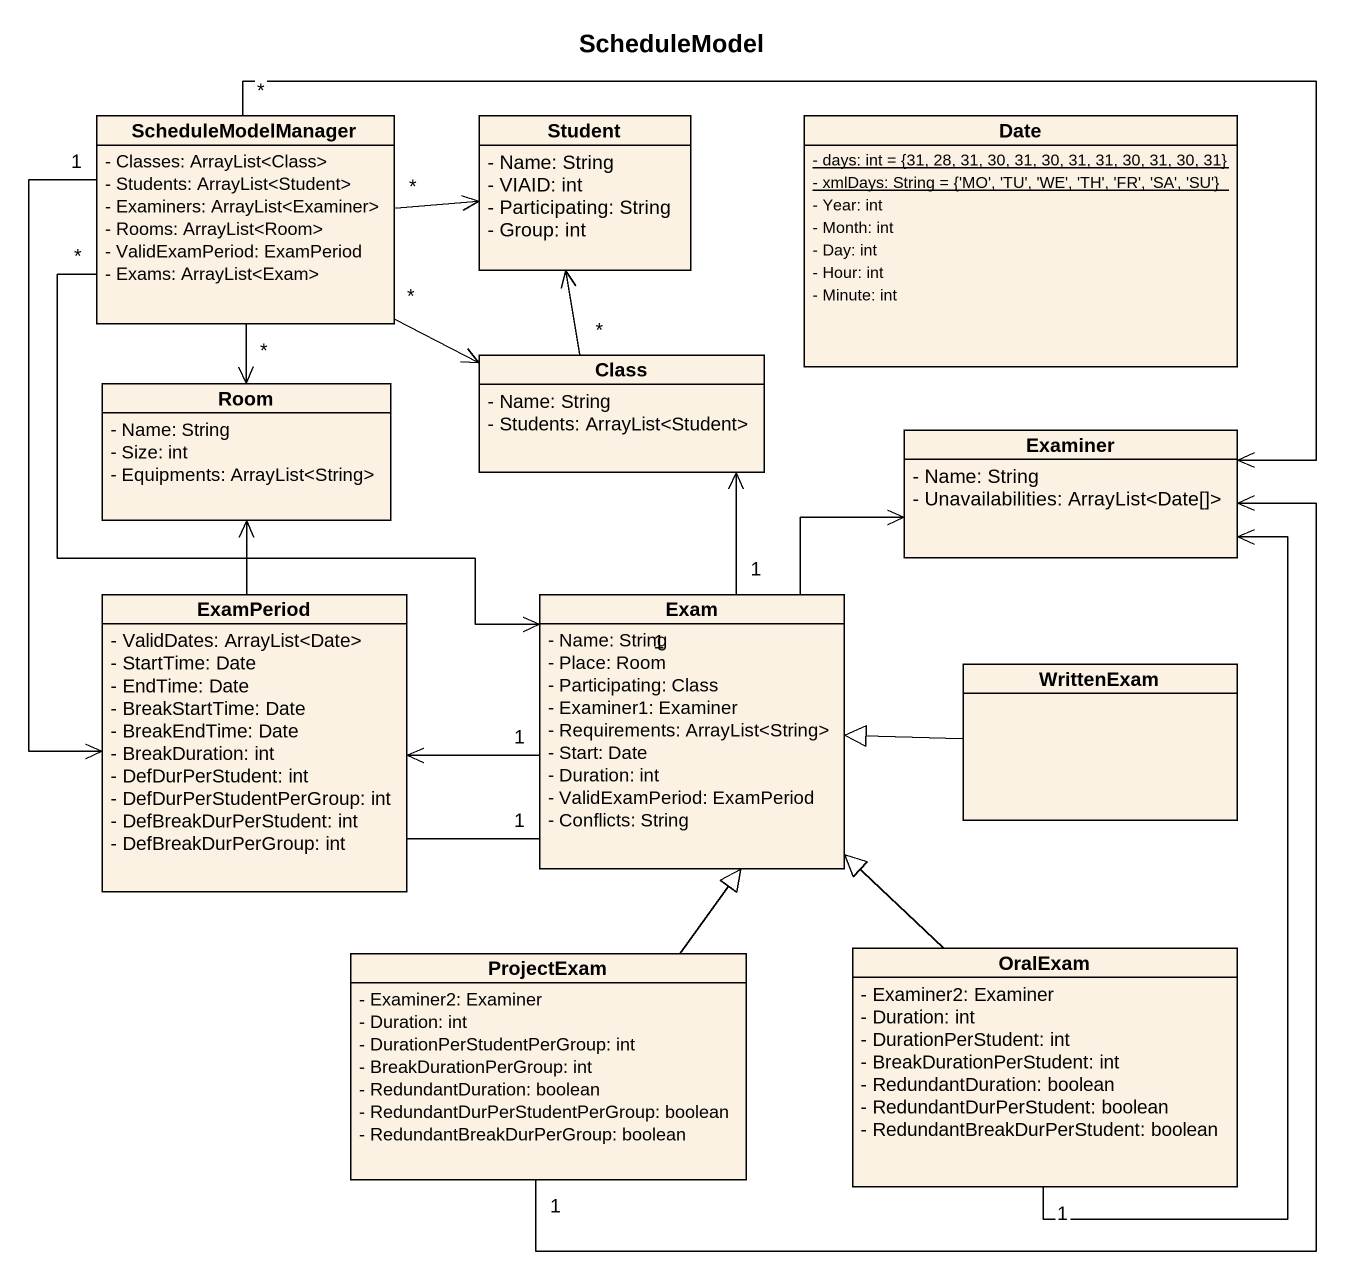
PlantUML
@startuml
title ScheduleModel
hide circle
hide empty members
skinparam classAttributeIconSize 0
class ScheduleModelManager {
  - Classes: ArrayList<Class>
  - Students: ArrayList<Student>
  - Examiners: ArrayList<Examiner>
  - Rooms: ArrayList<Room>
  - ValidExamPeriod: ExamPeriod
  - Exams: ArrayList<Exam>
}
class Student {
  - Name: String
  - VIAID: int
  - Participating: String
  - Group: int
}
class Date {
  {static} - days: int = {31, 28, 31, 30, 31, 30, 31, 31, 30, 31, 30, 31}
  {static} - xmlDays: String = {'MO', 'TU', 'WE', 'TH', 'FR', 'SA', 'SU'}
  - Year: int
  - Month: int
  - Day: int
  - Hour: int
  - Minute: int
}
class "Class" as Class_ {
  - Name: String
  - Students: ArrayList<Student>
}
class Room {
  - Name: String
  - Size: int
  - Equipments: ArrayList<String>
}
class Examiner {
  - Name: String
  - Unavailabilities: ArrayList<Date[]>
}
class ExamPeriod {
  - ValidDates: ArrayList<Date>
  - StartTime: Date
  - EndTime: Date
  - BreakStartTime: Date
  - BreakEndTime: Date
  - BreakDuration: int
  - DefDurPerStudent: int
  - DefDurPerStudentPerGroup: int
  - DefBreakDurPerStudent: int
  - DefBreakDurPerGroup: int
}
class Exam {
  - Name: String
  - Place: Room
  - Participating: Class
  - Examiner1: Examiner
  - Requirements: ArrayList<String>
  - Start: Date
  - Duration: int
  - ValidExamPeriod: ExamPeriod
  - Conflicts: String
}
class WrittenExam
class ProjectExam {
  - Examiner2: Examiner
  - Duration: int
  - DurationPerStudentPerGroup: int
  - BreakDurationPerGroup: int
  - RedundantDuration: boolean
  - RedundantDurPerStudentPerGroup: boolean
  - RedundantBreakDurPerGroup: boolean
}
class OralExam {
  - Examiner2: Examiner
  - Duration: int
  - DurationPerStudent: int
  - BreakDurationPerStudent: int
  - RedundantDuration: boolean
  - RedundantDurPerStudent: boolean
  - RedundantBreakDurPerStudent: boolean
}
ScheduleModelManager "*" -right-> Student
ScheduleModelManager "*" -right-> Class_
ScheduleModelManager "*" --> Room
ScheduleModelManager "*" -right-> Examiner
ScheduleModelManager "1" --> ExamPeriod
ScheduleModelManager "*" --> Exam
Class_ "*" -up-> Student
Exam "1" -up-> Class_
Exam "1" -up-> Room
Exam "1" -up-> Examiner
Exam "1" -left-> ExamPeriod
WrittenExam -left-|> Exam
ProjectExam "1" -up-> Examiner
ProjectExam -up-|> Exam
OralExam "1" -up-> Examiner
OralExam -up-|> Exam
@enduml
